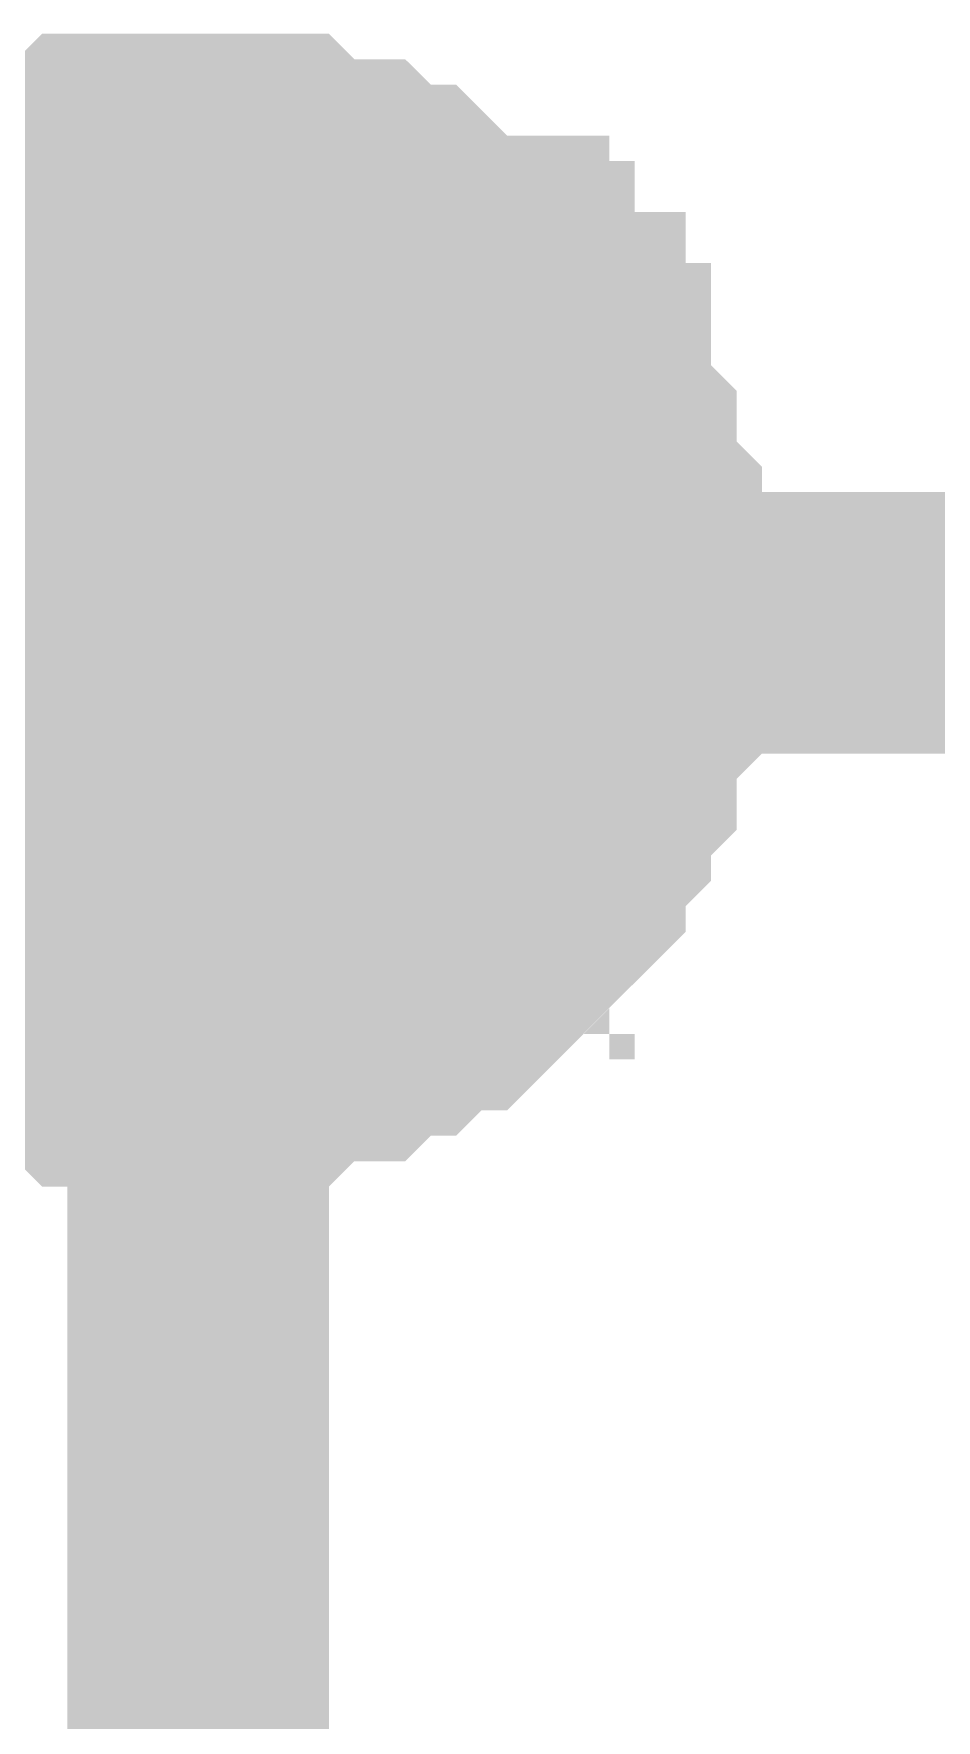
# Model space of a CAD drawing. Header units: inches. Extents: x 0 to 31.5, y 0 to 22.3.
# Drawn here: x 22.792 to 22.8327, y 14.5496 to 14.6256 of the extents above; entities that cross this region are included whole.
import ezdxf

# ---------------------------------------------------------------- set-up
doc = ezdxf.new("R2010")
doc.units = ezdxf.units.IN
doc.header["$MEASUREMENT"] = 0
doc.layers.add('Sheet', color=255, linetype='Continuous')

msp = doc.modelspace()

# ---------------------------------------------------------------- linework, layer by layer
at = {"layer": 'Sheet'}
for points in [[(22.785597, 14.613988, 0.0118, 0.0118, 0), (22.786745, 14.615137, 0.0118, 0.0118, 0), (22.786745, 14.615137, 0.0118, 0.0118, 0), (22.787894, 14.616286, 0.0118, 0.0118, 0), (22.789042, 14.616286, 0.0118, 0.0118, 0), (22.789042, 14.617434, 0.0118, 0.0118, 0), (22.79019, 14.617434, 0.0118, 0.0118, 0), (22.791339, 14.618583, 0.0118, 0.0118, 0), (22.792487, 14.618583, 0.0118, 0.0118, 0), (22.793635, 14.618583, 0.0118, 0.0118, 0), (22.793635, 14.618583, 0.0118, 0.0118, 0), (22.794783, 14.619731, 0.0118, 0.0118, 0), (22.795932, 14.619731, 0.0118, 0.0118, 0), (22.79708, 14.619731, 0.0118, 0.0118, 0), (22.798228, 14.619731, 0.0118, 0.0118, 0), (22.799377, 14.619731, 0.0118, 0.0118, 0)], [(22.785597, 14.613988, 0.0118, 0.0118, 0), (22.786745, 14.615137, 0.0118, 0.0118, 0), (22.786745, 14.615137, 0.0118, 0.0118, 0), (22.787894, 14.616286, 0.0118, 0.0118, 0), (22.789042, 14.616286, 0.0118, 0.0118, 0), (22.789042, 14.617434, 0.0118, 0.0118, 0), (22.79019, 14.617434, 0.0118, 0.0118, 0), (22.791339, 14.618583, 0.0118, 0.0118, 0), (22.792487, 14.618583, 0.0118, 0.0118, 0), (22.793635, 14.618583, 0.0118, 0.0118, 0), (22.793635, 14.618583, 0.0118, 0.0118, 0), (22.794783, 14.619731, 0.0118, 0.0118, 0), (22.795932, 14.619731, 0.0118, 0.0118, 0), (22.79708, 14.619731, 0.0118, 0.0118, 0), (22.798228, 14.619731, 0.0118, 0.0118, 0), (22.799377, 14.619731, 0.0118, 0.0118, 0)], [(22.785597, 14.613988, 0.0118, 0.0118, 0), (22.786745, 14.615137, 0.0118, 0.0118, 0), (22.786745, 14.615137, 0.0118, 0.0118, 0), (22.787894, 14.616286, 0.0118, 0.0118, 0), (22.789042, 14.616286, 0.0118, 0.0118, 0), (22.789042, 14.617434, 0.0118, 0.0118, 0), (22.79019, 14.617434, 0.0118, 0.0118, 0), (22.791339, 14.618583, 0.0118, 0.0118, 0), (22.792487, 14.618583, 0.0118, 0.0118, 0), (22.793635, 14.618583, 0.0118, 0.0118, 0), (22.793635, 14.618583, 0.0118, 0.0118, 0), (22.794783, 14.619731, 0.0118, 0.0118, 0), (22.795932, 14.619731, 0.0118, 0.0118, 0), (22.79708, 14.619731, 0.0118, 0.0118, 0), (22.798228, 14.619731, 0.0118, 0.0118, 0), (22.799377, 14.619731, 0.0118, 0.0118, 0)], [(22.785597, 14.613988, 0.0118, 0.0118, 0), (22.786745, 14.615137, 0.0118, 0.0118, 0), (22.786745, 14.615137, 0.0118, 0.0118, 0), (22.787894, 14.616286, 0.0118, 0.0118, 0), (22.789042, 14.616286, 0.0118, 0.0118, 0), (22.789042, 14.617434, 0.0118, 0.0118, 0), (22.79019, 14.617434, 0.0118, 0.0118, 0), (22.791339, 14.618583, 0.0118, 0.0118, 0), (22.792487, 14.618583, 0.0118, 0.0118, 0), (22.793635, 14.618583, 0.0118, 0.0118, 0), (22.793635, 14.618583, 0.0118, 0.0118, 0), (22.794783, 14.619731, 0.0118, 0.0118, 0), (22.795932, 14.619731, 0.0118, 0.0118, 0), (22.79708, 14.619731, 0.0118, 0.0118, 0), (22.798228, 14.619731, 0.0118, 0.0118, 0), (22.799377, 14.619731, 0.0118, 0.0118, 0)], [(22.799377, 14.619731, 0.0118, 0.0118, 0), (22.799377, 14.619731, 0.0118, 0.0118, 0)], [(22.799377, 14.619731, 0.0118, 0.0118, 0), (22.800525, 14.619731, 0.0118, 0.0118, 0), (22.801673, 14.619731, 0.0118, 0.0118, 0), (22.801673, 14.619731, 0.0118, 0.0118, 0), (22.802822, 14.619731, 0.0118, 0.0118, 0), (22.80397, 14.618583, 0.0118, 0.0118, 0), (22.805118, 14.618583, 0.0118, 0.0118, 0), (22.806266, 14.618583, 0.0118, 0.0118, 0), (22.806266, 14.618583, 0.0118, 0.0118, 0), (22.807415, 14.617434, 0.0118, 0.0118, 0), (22.808563, 14.617434, 0.0118, 0.0118, 0), (22.809711, 14.616286, 0.0118, 0.0118, 0), (22.809711, 14.616286, 0.0118, 0.0118, 0), (22.81086, 14.615137, 0.0118, 0.0118, 0), (22.812008, 14.615137, 0.0118, 0.0118, 0), (22.812008, 14.613988, 0.0118, 0.0118, 0), (22.813156, 14.613988, 0.0118, 0.0118, 0), (22.813156, 14.61284, 0.0118, 0.0118, 0), (22.814304, 14.611691, 0.0118, 0.0118, 0), (22.815453, 14.611691, 0.0118, 0.0118, 0), (22.815453, 14.610543, 0.0118, 0.0118, 0), (22.815453, 14.609394, 0.0118, 0.0118, 0), (22.816601, 14.609394, 0.0118, 0.0118, 0), (22.816601, 14.608246, 0.0118, 0.0118, 0), (22.817749, 14.607097, 0.0118, 0.0118, 0), (22.817749, 14.605949, 0.0118, 0.0118, 0), (22.817749, 14.6048, 0.0118, 0.0118, 0), (22.817749, 14.6048, 0.0118, 0.0118, 0), (22.818898, 14.603652, 0.0118, 0.0118, 0), (22.818898, 14.602503, 0.0118, 0.0118, 0), (22.818898, 14.601355, 0.0118, 0.0118, 0), (22.818898, 14.600206, 0.0118, 0.0118, 0), (22.818898, 14.599057, 0.0118, 0.0118, 0)], [(22.799377, 14.619731, 0.0118, 0.0118, 0), (22.799377, 14.619731, 0.0118, 0.0118, 0)], [(22.799377, 14.619731, 0.0118, 0.0118, 0), (22.800525, 14.619731, 0.0118, 0.0118, 0), (22.801673, 14.619731, 0.0118, 0.0118, 0), (22.801673, 14.619731, 0.0118, 0.0118, 0), (22.802822, 14.619731, 0.0118, 0.0118, 0), (22.80397, 14.618583, 0.0118, 0.0118, 0), (22.805118, 14.618583, 0.0118, 0.0118, 0), (22.806266, 14.618583, 0.0118, 0.0118, 0), (22.806266, 14.618583, 0.0118, 0.0118, 0), (22.807415, 14.617434, 0.0118, 0.0118, 0), (22.808563, 14.617434, 0.0118, 0.0118, 0), (22.809711, 14.616286, 0.0118, 0.0118, 0), (22.809711, 14.616286, 0.0118, 0.0118, 0), (22.81086, 14.615137, 0.0118, 0.0118, 0), (22.812008, 14.615137, 0.0118, 0.0118, 0), (22.812008, 14.613988, 0.0118, 0.0118, 0), (22.813156, 14.613988, 0.0118, 0.0118, 0), (22.813156, 14.61284, 0.0118, 0.0118, 0), (22.814304, 14.611691, 0.0118, 0.0118, 0), (22.815453, 14.611691, 0.0118, 0.0118, 0), (22.815453, 14.610543, 0.0118, 0.0118, 0), (22.815453, 14.609394, 0.0118, 0.0118, 0), (22.816601, 14.609394, 0.0118, 0.0118, 0), (22.816601, 14.608246, 0.0118, 0.0118, 0), (22.817749, 14.607097, 0.0118, 0.0118, 0), (22.817749, 14.605949, 0.0118, 0.0118, 0), (22.817749, 14.6048, 0.0118, 0.0118, 0), (22.817749, 14.6048, 0.0118, 0.0118, 0), (22.818898, 14.603652, 0.0118, 0.0118, 0), (22.818898, 14.602503, 0.0118, 0.0118, 0), (22.818898, 14.601355, 0.0118, 0.0118, 0), (22.818898, 14.600206, 0.0118, 0.0118, 0), (22.818898, 14.599057, 0.0118, 0.0118, 0)], [(22.799377, 14.619731, 0.0118, 0.0118, 0), (22.799377, 14.619731, 0.0118, 0.0118, 0)], [(22.799377, 14.619731, 0.0118, 0.0118, 0), (22.800525, 14.619731, 0.0118, 0.0118, 0), (22.801673, 14.619731, 0.0118, 0.0118, 0), (22.801673, 14.619731, 0.0118, 0.0118, 0), (22.802822, 14.619731, 0.0118, 0.0118, 0), (22.80397, 14.618583, 0.0118, 0.0118, 0), (22.805118, 14.618583, 0.0118, 0.0118, 0), (22.806266, 14.618583, 0.0118, 0.0118, 0), (22.806266, 14.618583, 0.0118, 0.0118, 0), (22.807415, 14.617434, 0.0118, 0.0118, 0), (22.808563, 14.617434, 0.0118, 0.0118, 0), (22.809711, 14.616286, 0.0118, 0.0118, 0), (22.809711, 14.616286, 0.0118, 0.0118, 0), (22.81086, 14.615137, 0.0118, 0.0118, 0), (22.812008, 14.615137, 0.0118, 0.0118, 0), (22.812008, 14.613988, 0.0118, 0.0118, 0), (22.813156, 14.613988, 0.0118, 0.0118, 0), (22.813156, 14.61284, 0.0118, 0.0118, 0), (22.814304, 14.611691, 0.0118, 0.0118, 0), (22.815453, 14.611691, 0.0118, 0.0118, 0), (22.815453, 14.610543, 0.0118, 0.0118, 0), (22.815453, 14.609394, 0.0118, 0.0118, 0), (22.816601, 14.609394, 0.0118, 0.0118, 0), (22.816601, 14.608246, 0.0118, 0.0118, 0), (22.817749, 14.607097, 0.0118, 0.0118, 0), (22.817749, 14.605949, 0.0118, 0.0118, 0), (22.817749, 14.6048, 0.0118, 0.0118, 0), (22.817749, 14.6048, 0.0118, 0.0118, 0), (22.818898, 14.603652, 0.0118, 0.0118, 0), (22.818898, 14.602503, 0.0118, 0.0118, 0), (22.818898, 14.601355, 0.0118, 0.0118, 0), (22.818898, 14.600206, 0.0118, 0.0118, 0), (22.818898, 14.599057, 0.0118, 0.0118, 0)], [(22.799377, 14.619731, 0.0118, 0.0118, 0), (22.799377, 14.619731, 0.0118, 0.0118, 0)], [(22.799377, 14.619731, 0.0118, 0.0118, 0), (22.800525, 14.619731, 0.0118, 0.0118, 0), (22.801673, 14.619731, 0.0118, 0.0118, 0), (22.801673, 14.619731, 0.0118, 0.0118, 0), (22.802822, 14.619731, 0.0118, 0.0118, 0), (22.80397, 14.618583, 0.0118, 0.0118, 0), (22.805118, 14.618583, 0.0118, 0.0118, 0), (22.806266, 14.618583, 0.0118, 0.0118, 0), (22.806266, 14.618583, 0.0118, 0.0118, 0), (22.807415, 14.617434, 0.0118, 0.0118, 0), (22.808563, 14.617434, 0.0118, 0.0118, 0), (22.809711, 14.616286, 0.0118, 0.0118, 0), (22.809711, 14.616286, 0.0118, 0.0118, 0), (22.81086, 14.615137, 0.0118, 0.0118, 0), (22.812008, 14.615137, 0.0118, 0.0118, 0), (22.812008, 14.613988, 0.0118, 0.0118, 0), (22.813156, 14.613988, 0.0118, 0.0118, 0), (22.813156, 14.61284, 0.0118, 0.0118, 0), (22.814304, 14.611691, 0.0118, 0.0118, 0), (22.815453, 14.611691, 0.0118, 0.0118, 0), (22.815453, 14.610543, 0.0118, 0.0118, 0), (22.815453, 14.609394, 0.0118, 0.0118, 0), (22.816601, 14.609394, 0.0118, 0.0118, 0), (22.816601, 14.608246, 0.0118, 0.0118, 0), (22.817749, 14.607097, 0.0118, 0.0118, 0), (22.817749, 14.605949, 0.0118, 0.0118, 0), (22.817749, 14.6048, 0.0118, 0.0118, 0), (22.817749, 14.6048, 0.0118, 0.0118, 0), (22.818898, 14.603652, 0.0118, 0.0118, 0), (22.818898, 14.602503, 0.0118, 0.0118, 0), (22.818898, 14.601355, 0.0118, 0.0118, 0), (22.818898, 14.600206, 0.0118, 0.0118, 0), (22.818898, 14.599057, 0.0118, 0.0118, 0)], [(22.789042, 14.617434, 0.0039, 0.0039, 0), (22.79019, 14.617434, 0.0039, 0.0039, 0), (22.791339, 14.618583, 0.0039, 0.0039, 0), (22.792487, 14.618583, 0.0039, 0.0039, 0), (22.793635, 14.618583, 0.0039, 0.0039, 0), (22.793635, 14.618583, 0.0039, 0.0039, 0), (22.794783, 14.619731, 0.0039, 0.0039, 0), (22.795932, 14.619731, 0.0039, 0.0039, 0), (22.79708, 14.619731, 0.0039, 0.0039, 0), (22.798228, 14.619731, 0.0039, 0.0039, 0), (22.799377, 14.619731, 0.0039, 0.0039, 0)], [(22.789042, 14.617434, 0.0039, 0.0039, 0), (22.79019, 14.617434, 0.0039, 0.0039, 0), (22.791339, 14.618583, 0.0039, 0.0039, 0), (22.792487, 14.618583, 0.0039, 0.0039, 0), (22.793635, 14.618583, 0.0039, 0.0039, 0), (22.793635, 14.618583, 0.0039, 0.0039, 0), (22.794783, 14.619731, 0.0039, 0.0039, 0), (22.795932, 14.619731, 0.0039, 0.0039, 0), (22.79708, 14.619731, 0.0039, 0.0039, 0), (22.798228, 14.619731, 0.0039, 0.0039, 0), (22.799377, 14.619731, 0.0039, 0.0039, 0)], [(22.789042, 14.617434, 0.0039, 0.0039, 0), (22.79019, 14.617434, 0.0039, 0.0039, 0), (22.791339, 14.618583, 0.0039, 0.0039, 0), (22.792487, 14.618583, 0.0039, 0.0039, 0), (22.793635, 14.618583, 0.0039, 0.0039, 0), (22.793635, 14.618583, 0.0039, 0.0039, 0), (22.794783, 14.619731, 0.0039, 0.0039, 0), (22.795932, 14.619731, 0.0039, 0.0039, 0), (22.79708, 14.619731, 0.0039, 0.0039, 0), (22.798228, 14.619731, 0.0039, 0.0039, 0), (22.799377, 14.619731, 0.0039, 0.0039, 0)], [(22.789042, 14.617434, 0.0039, 0.0039, 0), (22.79019, 14.617434, 0.0039, 0.0039, 0), (22.791339, 14.618583, 0.0039, 0.0039, 0), (22.792487, 14.618583, 0.0039, 0.0039, 0), (22.793635, 14.618583, 0.0039, 0.0039, 0), (22.793635, 14.618583, 0.0039, 0.0039, 0), (22.794783, 14.619731, 0.0039, 0.0039, 0), (22.795932, 14.619731, 0.0039, 0.0039, 0), (22.79708, 14.619731, 0.0039, 0.0039, 0), (22.798228, 14.619731, 0.0039, 0.0039, 0), (22.799377, 14.619731, 0.0039, 0.0039, 0)], [(22.799377, 14.619731, 0.0039, 0.0039, 0), (22.799377, 14.619731, 0.0039, 0.0039, 0)], [(22.799377, 14.619731, 0.0039, 0.0039, 0), (22.800525, 14.619731, 0.0039, 0.0039, 0), (22.801673, 14.619731, 0.0039, 0.0039, 0), (22.801673, 14.619731, 0.0039, 0.0039, 0), (22.802822, 14.619731, 0.0039, 0.0039, 0), (22.80397, 14.618583, 0.0039, 0.0039, 0), (22.805118, 14.618583, 0.0039, 0.0039, 0), (22.806266, 14.618583, 0.0039, 0.0039, 0), (22.806266, 14.618583, 0.0039, 0.0039, 0), (22.807415, 14.617434, 0.0039, 0.0039, 0), (22.808563, 14.617434, 0.0039, 0.0039, 0), (22.809711, 14.616286, 0.0039, 0.0039, 0), (22.809711, 14.616286, 0.0039, 0.0039, 0), (22.81086, 14.615137, 0.0039, 0.0039, 0), (22.812008, 14.615137, 0.0039, 0.0039, 0), (22.812008, 14.613988, 0.0039, 0.0039, 0), (22.813156, 14.613988, 0.0039, 0.0039, 0), (22.813156, 14.61284, 0.0039, 0.0039, 0), (22.814304, 14.611691, 0.0039, 0.0039, 0), (22.815453, 14.611691, 0.0039, 0.0039, 0), (22.815453, 14.610543, 0.0039, 0.0039, 0), (22.815453, 14.609394, 0.0039, 0.0039, 0), (22.816601, 14.609394, 0.0039, 0.0039, 0), (22.816601, 14.608246, 0.0039, 0.0039, 0), (22.817749, 14.607097, 0.0039, 0.0039, 0), (22.817749, 14.605949, 0.0039, 0.0039, 0), (22.817749, 14.6048, 0.0039, 0.0039, 0), (22.817749, 14.6048, 0.0039, 0.0039, 0), (22.818898, 14.603652, 0.0039, 0.0039, 0), (22.818898, 14.602503, 0.0039, 0.0039, 0), (22.818898, 14.601355, 0.0039, 0.0039, 0), (22.818898, 14.600206, 0.0039, 0.0039, 0), (22.818898, 14.599057, 0.0039, 0.0039, 0)], [(22.799377, 14.619731, 0.0039, 0.0039, 0), (22.799377, 14.619731, 0.0039, 0.0039, 0)], [(22.799377, 14.619731, 0.0039, 0.0039, 0), (22.800525, 14.619731, 0.0039, 0.0039, 0), (22.801673, 14.619731, 0.0039, 0.0039, 0), (22.801673, 14.619731, 0.0039, 0.0039, 0), (22.802822, 14.619731, 0.0039, 0.0039, 0), (22.80397, 14.618583, 0.0039, 0.0039, 0), (22.805118, 14.618583, 0.0039, 0.0039, 0), (22.806266, 14.618583, 0.0039, 0.0039, 0), (22.806266, 14.618583, 0.0039, 0.0039, 0), (22.807415, 14.617434, 0.0039, 0.0039, 0), (22.808563, 14.617434, 0.0039, 0.0039, 0), (22.809711, 14.616286, 0.0039, 0.0039, 0), (22.809711, 14.616286, 0.0039, 0.0039, 0), (22.81086, 14.615137, 0.0039, 0.0039, 0), (22.812008, 14.615137, 0.0039, 0.0039, 0), (22.812008, 14.613988, 0.0039, 0.0039, 0), (22.813156, 14.613988, 0.0039, 0.0039, 0), (22.813156, 14.61284, 0.0039, 0.0039, 0), (22.814304, 14.611691, 0.0039, 0.0039, 0), (22.815453, 14.611691, 0.0039, 0.0039, 0), (22.815453, 14.610543, 0.0039, 0.0039, 0), (22.815453, 14.609394, 0.0039, 0.0039, 0), (22.816601, 14.609394, 0.0039, 0.0039, 0), (22.816601, 14.608246, 0.0039, 0.0039, 0), (22.817749, 14.607097, 0.0039, 0.0039, 0), (22.817749, 14.605949, 0.0039, 0.0039, 0), (22.817749, 14.6048, 0.0039, 0.0039, 0), (22.817749, 14.6048, 0.0039, 0.0039, 0), (22.818898, 14.603652, 0.0039, 0.0039, 0), (22.818898, 14.602503, 0.0039, 0.0039, 0), (22.818898, 14.601355, 0.0039, 0.0039, 0), (22.818898, 14.600206, 0.0039, 0.0039, 0), (22.818898, 14.599057, 0.0039, 0.0039, 0)], [(22.799377, 14.619731, 0.0039, 0.0039, 0), (22.799377, 14.619731, 0.0039, 0.0039, 0)], [(22.799377, 14.619731, 0.0039, 0.0039, 0), (22.800525, 14.619731, 0.0039, 0.0039, 0), (22.801673, 14.619731, 0.0039, 0.0039, 0), (22.801673, 14.619731, 0.0039, 0.0039, 0), (22.802822, 14.619731, 0.0039, 0.0039, 0), (22.80397, 14.618583, 0.0039, 0.0039, 0), (22.805118, 14.618583, 0.0039, 0.0039, 0), (22.806266, 14.618583, 0.0039, 0.0039, 0), (22.806266, 14.618583, 0.0039, 0.0039, 0), (22.807415, 14.617434, 0.0039, 0.0039, 0), (22.808563, 14.617434, 0.0039, 0.0039, 0), (22.809711, 14.616286, 0.0039, 0.0039, 0), (22.809711, 14.616286, 0.0039, 0.0039, 0), (22.81086, 14.615137, 0.0039, 0.0039, 0), (22.812008, 14.615137, 0.0039, 0.0039, 0), (22.812008, 14.613988, 0.0039, 0.0039, 0), (22.813156, 14.613988, 0.0039, 0.0039, 0), (22.813156, 14.61284, 0.0039, 0.0039, 0), (22.814304, 14.611691, 0.0039, 0.0039, 0), (22.815453, 14.611691, 0.0039, 0.0039, 0), (22.815453, 14.610543, 0.0039, 0.0039, 0), (22.815453, 14.609394, 0.0039, 0.0039, 0), (22.816601, 14.609394, 0.0039, 0.0039, 0), (22.816601, 14.608246, 0.0039, 0.0039, 0), (22.817749, 14.607097, 0.0039, 0.0039, 0), (22.817749, 14.605949, 0.0039, 0.0039, 0), (22.817749, 14.6048, 0.0039, 0.0039, 0), (22.817749, 14.6048, 0.0039, 0.0039, 0), (22.818898, 14.603652, 0.0039, 0.0039, 0), (22.818898, 14.602503, 0.0039, 0.0039, 0), (22.818898, 14.601355, 0.0039, 0.0039, 0), (22.818898, 14.600206, 0.0039, 0.0039, 0), (22.818898, 14.599057, 0.0039, 0.0039, 0)], [(22.799377, 14.619731, 0.0039, 0.0039, 0), (22.799377, 14.619731, 0.0039, 0.0039, 0)], [(22.799377, 14.619731, 0.0039, 0.0039, 0), (22.800525, 14.619731, 0.0039, 0.0039, 0), (22.801673, 14.619731, 0.0039, 0.0039, 0), (22.801673, 14.619731, 0.0039, 0.0039, 0), (22.802822, 14.619731, 0.0039, 0.0039, 0), (22.80397, 14.618583, 0.0039, 0.0039, 0), (22.805118, 14.618583, 0.0039, 0.0039, 0), (22.806266, 14.618583, 0.0039, 0.0039, 0), (22.806266, 14.618583, 0.0039, 0.0039, 0), (22.807415, 14.617434, 0.0039, 0.0039, 0), (22.808563, 14.617434, 0.0039, 0.0039, 0), (22.809711, 14.616286, 0.0039, 0.0039, 0), (22.809711, 14.616286, 0.0039, 0.0039, 0), (22.81086, 14.615137, 0.0039, 0.0039, 0), (22.812008, 14.615137, 0.0039, 0.0039, 0), (22.812008, 14.613988, 0.0039, 0.0039, 0), (22.813156, 14.613988, 0.0039, 0.0039, 0), (22.813156, 14.61284, 0.0039, 0.0039, 0), (22.814304, 14.611691, 0.0039, 0.0039, 0), (22.815453, 14.611691, 0.0039, 0.0039, 0), (22.815453, 14.610543, 0.0039, 0.0039, 0), (22.815453, 14.609394, 0.0039, 0.0039, 0), (22.816601, 14.609394, 0.0039, 0.0039, 0), (22.816601, 14.608246, 0.0039, 0.0039, 0), (22.817749, 14.607097, 0.0039, 0.0039, 0), (22.817749, 14.605949, 0.0039, 0.0039, 0), (22.817749, 14.6048, 0.0039, 0.0039, 0), (22.817749, 14.6048, 0.0039, 0.0039, 0), (22.818898, 14.603652, 0.0039, 0.0039, 0), (22.818898, 14.602503, 0.0039, 0.0039, 0), (22.818898, 14.601355, 0.0039, 0.0039, 0), (22.818898, 14.600206, 0.0039, 0.0039, 0), (22.818898, 14.599057, 0.0039, 0.0039, 0)], [(24.698655, 14.599057, 0.0118, 0.0118, 0), (24.299049, 14.599057, 0.0118, 0.0118, 0), (24.199147, 14.599057, 0.0118, 0.0118, 0), (24.099245, 14.599057, 0.0118, 0.0118, 0), (23.999344, 14.599057, 0.0118, 0.0118, 0), (23.898294, 14.599057, 0.0118, 0.0118, 0), (23.798392, 14.599057, 0.0118, 0.0118, 0), (23.698491, 14.599057, 0.0118, 0.0118, 0), (23.598589, 14.599057, 0.0118, 0.0118, 0), (23.498688, 14.599057, 0.0118, 0.0118, 0), (23.398786, 14.599057, 0.0118, 0.0118, 0), (23.298885, 14.599057, 0.0118, 0.0118, 0), (23.198983, 14.599057, 0.0118, 0.0118, 0), (23.099081, 14.599057, 0.0118, 0.0118, 0), (22.99918, 14.599057, 0.0118, 0.0118, 0), (22.899278, 14.599057, 0.0118, 0.0118, 0), (22.799377, 14.599057, 0.0118, 0.0118, 0), (22.699475, 14.599057, 0.0118, 0.0118, 0), (22.599573, 14.599057, 0.0118, 0.0118, 0), (22.499672, 14.599057, 0.0118, 0.0118, 0)], [(22.818898, 14.599057, 0.0118, 0.0118, 0), (22.818898, 14.597909, 0.0118, 0.0118, 0), (22.818898, 14.59676, 0.0118, 0.0118, 0), (22.818898, 14.59676, 0.0118, 0.0118, 0), (22.818898, 14.595612, 0.0118, 0.0118, 0), (22.817749, 14.594463, 0.0118, 0.0118, 0), (22.817749, 14.593315, 0.0118, 0.0118, 0), (22.817749, 14.592166, 0.0118, 0.0118, 0), (22.817749, 14.592166, 0.0118, 0.0118, 0), (22.816601, 14.591018, 0.0118, 0.0118, 0), (22.816601, 14.589869, 0.0118, 0.0118, 0), (22.815453, 14.588721, 0.0118, 0.0118, 0), (22.815453, 14.588721, 0.0118, 0.0118, 0), (22.815453, 14.587572, 0.0118, 0.0118, 0), (22.814304, 14.586424, 0.0118, 0.0118, 0), (22.813156, 14.586424, 0.0118, 0.0118, 0), (22.813156, 14.585275, 0.0118, 0.0118, 0), (22.812008, 14.585275, 0.0118, 0.0118, 0), (22.812008, 14.584126, 0.0118, 0.0118, 0), (22.81086, 14.582978, 0.0118, 0.0118, 0), (22.809711, 14.582978, 0.0118, 0.0118, 0), (22.809711, 14.582978, 0.0118, 0.0118, 0), (22.808563, 14.581829, 0.0118, 0.0118, 0), (22.807415, 14.581829, 0.0118, 0.0118, 0), (22.806266, 14.580681, 0.0118, 0.0118, 0), (22.806266, 14.580681, 0.0118, 0.0118, 0), (22.805118, 14.580681, 0.0118, 0.0118, 0), (22.80397, 14.580681, 0.0118, 0.0118, 0), (22.802822, 14.579532, 0.0118, 0.0118, 0), (22.801673, 14.579532, 0.0118, 0.0118, 0), (22.801673, 14.579532, 0.0118, 0.0118, 0), (22.800525, 14.579532, 0.0118, 0.0118, 0), (22.799377, 14.579532, 0.0118, 0.0118, 0)], [(22.799377, 14.399212, 0.0118, 0.0118, 0), (22.799377, 14.599057, 0.0118, 0.0118, 0)], [(22.818898, 14.599057, 0.0118, 0.0118, 0), (22.818898, 14.597909, 0.0118, 0.0118, 0), (22.818898, 14.59676, 0.0118, 0.0118, 0), (22.818898, 14.59676, 0.0118, 0.0118, 0), (22.818898, 14.595612, 0.0118, 0.0118, 0), (22.817749, 14.594463, 0.0118, 0.0118, 0), (22.817749, 14.593315, 0.0118, 0.0118, 0), (22.817749, 14.592166, 0.0118, 0.0118, 0), (22.817749, 14.592166, 0.0118, 0.0118, 0), (22.816601, 14.591018, 0.0118, 0.0118, 0), (22.816601, 14.589869, 0.0118, 0.0118, 0), (22.815453, 14.588721, 0.0118, 0.0118, 0), (22.815453, 14.588721, 0.0118, 0.0118, 0), (22.815453, 14.587572, 0.0118, 0.0118, 0), (22.814304, 14.586424, 0.0118, 0.0118, 0), (22.813156, 14.586424, 0.0118, 0.0118, 0), (22.813156, 14.585275, 0.0118, 0.0118, 0), (22.812008, 14.585275, 0.0118, 0.0118, 0), (22.812008, 14.584126, 0.0118, 0.0118, 0), (22.81086, 14.582978, 0.0118, 0.0118, 0), (22.809711, 14.582978, 0.0118, 0.0118, 0), (22.809711, 14.582978, 0.0118, 0.0118, 0), (22.808563, 14.581829, 0.0118, 0.0118, 0), (22.807415, 14.581829, 0.0118, 0.0118, 0), (22.806266, 14.580681, 0.0118, 0.0118, 0), (22.806266, 14.580681, 0.0118, 0.0118, 0), (22.805118, 14.580681, 0.0118, 0.0118, 0), (22.80397, 14.580681, 0.0118, 0.0118, 0), (22.802822, 14.579532, 0.0118, 0.0118, 0), (22.801673, 14.579532, 0.0118, 0.0118, 0), (22.801673, 14.579532, 0.0118, 0.0118, 0), (22.800525, 14.579532, 0.0118, 0.0118, 0), (22.799377, 14.579532, 0.0118, 0.0118, 0)], [(22.818898, 14.599057, 0.0118, 0.0118, 0), (22.818898, 14.597909, 0.0118, 0.0118, 0), (22.818898, 14.59676, 0.0118, 0.0118, 0), (22.818898, 14.59676, 0.0118, 0.0118, 0), (22.818898, 14.595612, 0.0118, 0.0118, 0), (22.817749, 14.594463, 0.0118, 0.0118, 0), (22.817749, 14.593315, 0.0118, 0.0118, 0), (22.817749, 14.592166, 0.0118, 0.0118, 0), (22.817749, 14.592166, 0.0118, 0.0118, 0), (22.816601, 14.591018, 0.0118, 0.0118, 0), (22.816601, 14.589869, 0.0118, 0.0118, 0), (22.815453, 14.588721, 0.0118, 0.0118, 0), (22.815453, 14.588721, 0.0118, 0.0118, 0), (22.815453, 14.587572, 0.0118, 0.0118, 0), (22.814304, 14.586424, 0.0118, 0.0118, 0), (22.813156, 14.586424, 0.0118, 0.0118, 0), (22.813156, 14.585275, 0.0118, 0.0118, 0), (22.812008, 14.585275, 0.0118, 0.0118, 0), (22.812008, 14.584126, 0.0118, 0.0118, 0), (22.81086, 14.582978, 0.0118, 0.0118, 0), (22.809711, 14.582978, 0.0118, 0.0118, 0), (22.809711, 14.582978, 0.0118, 0.0118, 0), (22.808563, 14.581829, 0.0118, 0.0118, 0), (22.807415, 14.581829, 0.0118, 0.0118, 0), (22.806266, 14.580681, 0.0118, 0.0118, 0), (22.806266, 14.580681, 0.0118, 0.0118, 0), (22.805118, 14.580681, 0.0118, 0.0118, 0), (22.80397, 14.580681, 0.0118, 0.0118, 0), (22.802822, 14.579532, 0.0118, 0.0118, 0), (22.801673, 14.579532, 0.0118, 0.0118, 0), (22.801673, 14.579532, 0.0118, 0.0118, 0), (22.800525, 14.579532, 0.0118, 0.0118, 0), (22.799377, 14.579532, 0.0118, 0.0118, 0)], [(22.818898, 14.599057, 0.0118, 0.0118, 0), (22.818898, 14.597909, 0.0118, 0.0118, 0), (22.818898, 14.59676, 0.0118, 0.0118, 0), (22.818898, 14.59676, 0.0118, 0.0118, 0), (22.818898, 14.595612, 0.0118, 0.0118, 0), (22.817749, 14.594463, 0.0118, 0.0118, 0), (22.817749, 14.593315, 0.0118, 0.0118, 0), (22.817749, 14.592166, 0.0118, 0.0118, 0), (22.817749, 14.592166, 0.0118, 0.0118, 0), (22.816601, 14.591018, 0.0118, 0.0118, 0), (22.816601, 14.589869, 0.0118, 0.0118, 0), (22.815453, 14.588721, 0.0118, 0.0118, 0), (22.815453, 14.588721, 0.0118, 0.0118, 0), (22.815453, 14.587572, 0.0118, 0.0118, 0), (22.814304, 14.586424, 0.0118, 0.0118, 0), (22.813156, 14.586424, 0.0118, 0.0118, 0), (22.813156, 14.585275, 0.0118, 0.0118, 0), (22.812008, 14.585275, 0.0118, 0.0118, 0), (22.812008, 14.584126, 0.0118, 0.0118, 0), (22.81086, 14.582978, 0.0118, 0.0118, 0), (22.809711, 14.582978, 0.0118, 0.0118, 0), (22.809711, 14.582978, 0.0118, 0.0118, 0), (22.808563, 14.581829, 0.0118, 0.0118, 0), (22.807415, 14.581829, 0.0118, 0.0118, 0), (22.806266, 14.580681, 0.0118, 0.0118, 0), (22.806266, 14.580681, 0.0118, 0.0118, 0), (22.805118, 14.580681, 0.0118, 0.0118, 0), (22.80397, 14.580681, 0.0118, 0.0118, 0), (22.802822, 14.579532, 0.0118, 0.0118, 0), (22.801673, 14.579532, 0.0118, 0.0118, 0), (22.801673, 14.579532, 0.0118, 0.0118, 0), (22.800525, 14.579532, 0.0118, 0.0118, 0), (22.799377, 14.579532, 0.0118, 0.0118, 0)], [(22.818898, 14.599057, 0.0118, 0.0118, 0), (22.818898, 14.599057, 0.0118, 0.0118, 0), (22.818898, 14.599057, 0.0118, 0.0118, 0), (22.818898, 14.599057, 0.0118, 0.0118, 0), (22.818898, 14.599057, 0.0118, 0.0118, 0), (22.818898, 14.599057, 0.0118, 0.0118, 0), (22.818898, 14.599057, 0.0118, 0.0118, 0), (22.818898, 14.599057, 0.0118, 0.0118, 0), (22.818898, 14.599057, 0.0118, 0.0118, 0), (22.818898, 14.599057, 0.0118, 0.0118, 0), (22.818898, 14.599057, 0.0118, 0.0118, 0), (22.818898, 14.599057, 0.0118, 0.0118, 0), (22.818898, 14.599057, 0.0118, 0.0118, 0), (22.818898, 14.599057, 0.0118, 0.0118, 0), (22.818898, 14.599057, 0.0118, 0.0118, 0), (22.818898, 14.599057, 0.0118, 0.0118, 0), (22.818898, 14.599057, 0.0118, 0.0118, 0), (22.818898, 14.599057, 0.0118, 0.0118, 0), (22.818898, 14.599057, 0.0118, 0.0118, 0), (22.818898, 14.599057, 0.0118, 0.0118, 0), (22.818898, 14.599057, 0.0118, 0.0118, 0), (22.818898, 14.599057, 0.0118, 0.0118, 0), (22.818898, 14.599057, 0.0118, 0.0118, 0), (22.818898, 14.599057, 0.0118, 0.0118, 0), (22.818898, 14.599057, 0.0118, 0.0118, 0), (22.818898, 14.599057, 0.0118, 0.0118, 0), (22.818898, 14.599057, 0.0118, 0.0118, 0), (22.818898, 14.599057, 0.0118, 0.0118, 0), (22.818898, 14.599057, 0.0118, 0.0118, 0), (22.818898, 14.599057, 0.0118, 0.0118, 0), (22.818898, 14.599057, 0.0118, 0.0118, 0), (22.818898, 14.599057, 0.0118, 0.0118, 0), (22.818898, 14.599057, 0.0118, 0.0118, 0)], [(22.818898, 14.599057, 0.0118, 0.0118, 0), (22.818898, 14.599057, 0.0118, 0.0118, 0)], [(22.818898, 14.599057, 0.0118, 0.0118, 0), (22.818898, 14.599057, 0.0118, 0.0118, 0), (22.818898, 14.599057, 0.0118, 0.0118, 0), (22.818898, 14.599057, 0.0118, 0.0118, 0), (22.818898, 14.599057, 0.0118, 0.0118, 0), (22.818898, 14.599057, 0.0118, 0.0118, 0), (22.818898, 14.599057, 0.0118, 0.0118, 0), (22.818898, 14.599057, 0.0118, 0.0118, 0), (22.818898, 14.599057, 0.0118, 0.0118, 0), (22.818898, 14.599057, 0.0118, 0.0118, 0), (22.818898, 14.599057, 0.0118, 0.0118, 0), (22.818898, 14.599057, 0.0118, 0.0118, 0), (22.818898, 14.599057, 0.0118, 0.0118, 0), (22.818898, 14.599057, 0.0118, 0.0118, 0), (22.818898, 14.599057, 0.0118, 0.0118, 0), (22.818898, 14.599057, 0.0118, 0.0118, 0), (22.818898, 14.599057, 0.0118, 0.0118, 0), (22.818898, 14.599057, 0.0118, 0.0118, 0), (22.818898, 14.599057, 0.0118, 0.0118, 0), (22.818898, 14.599057, 0.0118, 0.0118, 0), (22.818898, 14.599057, 0.0118, 0.0118, 0), (22.818898, 14.599057, 0.0118, 0.0118, 0), (22.818898, 14.599057, 0.0118, 0.0118, 0), (22.818898, 14.599057, 0.0118, 0.0118, 0), (22.818898, 14.599057, 0.0118, 0.0118, 0), (22.818898, 14.599057, 0.0118, 0.0118, 0), (22.818898, 14.599057, 0.0118, 0.0118, 0), (22.818898, 14.599057, 0.0118, 0.0118, 0), (22.818898, 14.599057, 0.0118, 0.0118, 0), (22.818898, 14.599057, 0.0118, 0.0118, 0), (22.818898, 14.599057, 0.0118, 0.0118, 0), (22.818898, 14.599057, 0.0118, 0.0118, 0), (22.818898, 14.599057, 0.0118, 0.0118, 0)], [(22.818898, 14.599057, 0.0118, 0.0118, 0), (22.818898, 14.599057, 0.0118, 0.0118, 0)], [(22.818898, 14.599057, 0.0118, 0.0118, 0), (22.818898, 14.599057, 0.0118, 0.0118, 0), (22.818898, 14.599057, 0.0118, 0.0118, 0), (22.818898, 14.599057, 0.0118, 0.0118, 0), (22.818898, 14.599057, 0.0118, 0.0118, 0), (22.818898, 14.599057, 0.0118, 0.0118, 0), (22.818898, 14.599057, 0.0118, 0.0118, 0), (22.818898, 14.599057, 0.0118, 0.0118, 0), (22.818898, 14.599057, 0.0118, 0.0118, 0), (22.818898, 14.599057, 0.0118, 0.0118, 0), (22.818898, 14.599057, 0.0118, 0.0118, 0), (22.818898, 14.599057, 0.0118, 0.0118, 0), (22.818898, 14.599057, 0.0118, 0.0118, 0), (22.818898, 14.599057, 0.0118, 0.0118, 0), (22.818898, 14.599057, 0.0118, 0.0118, 0), (22.818898, 14.599057, 0.0118, 0.0118, 0), (22.818898, 14.599057, 0.0118, 0.0118, 0), (22.818898, 14.599057, 0.0118, 0.0118, 0), (22.818898, 14.599057, 0.0118, 0.0118, 0), (22.818898, 14.599057, 0.0118, 0.0118, 0), (22.818898, 14.599057, 0.0118, 0.0118, 0), (22.818898, 14.599057, 0.0118, 0.0118, 0), (22.818898, 14.599057, 0.0118, 0.0118, 0), (22.818898, 14.599057, 0.0118, 0.0118, 0), (22.818898, 14.599057, 0.0118, 0.0118, 0), (22.818898, 14.599057, 0.0118, 0.0118, 0), (22.818898, 14.599057, 0.0118, 0.0118, 0), (22.818898, 14.599057, 0.0118, 0.0118, 0), (22.818898, 14.599057, 0.0118, 0.0118, 0), (22.818898, 14.599057, 0.0118, 0.0118, 0), (22.818898, 14.599057, 0.0118, 0.0118, 0), (22.818898, 14.599057, 0.0118, 0.0118, 0), (22.818898, 14.599057, 0.0118, 0.0118, 0)], [(22.818898, 14.599057, 0.0118, 0.0118, 0), (22.818898, 14.599057, 0.0118, 0.0118, 0)], [(22.818898, 14.599057, 0.0118, 0.0118, 0), (22.818898, 14.599057, 0.0118, 0.0118, 0), (22.818898, 14.599057, 0.0118, 0.0118, 0), (22.818898, 14.599057, 0.0118, 0.0118, 0), (22.818898, 14.599057, 0.0118, 0.0118, 0), (22.818898, 14.599057, 0.0118, 0.0118, 0), (22.818898, 14.599057, 0.0118, 0.0118, 0), (22.818898, 14.599057, 0.0118, 0.0118, 0), (22.818898, 14.599057, 0.0118, 0.0118, 0), (22.818898, 14.599057, 0.0118, 0.0118, 0), (22.818898, 14.599057, 0.0118, 0.0118, 0), (22.818898, 14.599057, 0.0118, 0.0118, 0), (22.818898, 14.599057, 0.0118, 0.0118, 0), (22.818898, 14.599057, 0.0118, 0.0118, 0), (22.818898, 14.599057, 0.0118, 0.0118, 0), (22.818898, 14.599057, 0.0118, 0.0118, 0), (22.818898, 14.599057, 0.0118, 0.0118, 0), (22.818898, 14.599057, 0.0118, 0.0118, 0), (22.818898, 14.599057, 0.0118, 0.0118, 0), (22.818898, 14.599057, 0.0118, 0.0118, 0), (22.818898, 14.599057, 0.0118, 0.0118, 0), (22.818898, 14.599057, 0.0118, 0.0118, 0), (22.818898, 14.599057, 0.0118, 0.0118, 0), (22.818898, 14.599057, 0.0118, 0.0118, 0), (22.818898, 14.599057, 0.0118, 0.0118, 0), (22.818898, 14.599057, 0.0118, 0.0118, 0), (22.818898, 14.599057, 0.0118, 0.0118, 0), (22.818898, 14.599057, 0.0118, 0.0118, 0), (22.818898, 14.599057, 0.0118, 0.0118, 0), (22.818898, 14.599057, 0.0118, 0.0118, 0), (22.818898, 14.599057, 0.0118, 0.0118, 0), (22.818898, 14.599057, 0.0118, 0.0118, 0), (22.818898, 14.599057, 0.0118, 0.0118, 0)], [(22.818898, 14.599057, 0.0118, 0.0118, 0), (22.818898, 14.599057, 0.0118, 0.0118, 0)], [(22.818898, 14.599057, 0.0039, 0.0039, 0), (22.818898, 14.597909, 0.0039, 0.0039, 0), (22.818898, 14.59676, 0.0039, 0.0039, 0), (22.818898, 14.59676, 0.0039, 0.0039, 0), (22.818898, 14.595612, 0.0039, 0.0039, 0), (22.817749, 14.594463, 0.0039, 0.0039, 0), (22.817749, 14.593315, 0.0039, 0.0039, 0), (22.817749, 14.592166, 0.0039, 0.0039, 0), (22.817749, 14.592166, 0.0039, 0.0039, 0), (22.816601, 14.591018, 0.0039, 0.0039, 0), (22.816601, 14.589869, 0.0039, 0.0039, 0), (22.815453, 14.588721, 0.0039, 0.0039, 0), (22.815453, 14.588721, 0.0039, 0.0039, 0), (22.815453, 14.587572, 0.0039, 0.0039, 0), (22.814304, 14.586424, 0.0039, 0.0039, 0), (22.813156, 14.586424, 0.0039, 0.0039, 0), (22.813156, 14.585275, 0.0039, 0.0039, 0), (22.812008, 14.585275, 0.0039, 0.0039, 0), (22.812008, 14.584126, 0.0039, 0.0039, 0), (22.81086, 14.582978, 0.0039, 0.0039, 0), (22.809711, 14.582978, 0.0039, 0.0039, 0), (22.809711, 14.582978, 0.0039, 0.0039, 0), (22.808563, 14.581829, 0.0039, 0.0039, 0), (22.807415, 14.581829, 0.0039, 0.0039, 0), (22.806266, 14.580681, 0.0039, 0.0039, 0), (22.806266, 14.580681, 0.0039, 0.0039, 0), (22.805118, 14.580681, 0.0039, 0.0039, 0), (22.80397, 14.580681, 0.0039, 0.0039, 0), (22.802822, 14.579532, 0.0039, 0.0039, 0), (22.801673, 14.579532, 0.0039, 0.0039, 0), (22.801673, 14.579532, 0.0039, 0.0039, 0), (22.800525, 14.579532, 0.0039, 0.0039, 0), (22.799377, 14.579532, 0.0039, 0.0039, 0)], [(22.818898, 14.599057, 0.0039, 0.0039, 0), (22.818898, 14.597909, 0.0039, 0.0039, 0), (22.818898, 14.59676, 0.0039, 0.0039, 0), (22.818898, 14.59676, 0.0039, 0.0039, 0), (22.818898, 14.595612, 0.0039, 0.0039, 0), (22.817749, 14.594463, 0.0039, 0.0039, 0), (22.817749, 14.593315, 0.0039, 0.0039, 0), (22.817749, 14.592166, 0.0039, 0.0039, 0), (22.817749, 14.592166, 0.0039, 0.0039, 0), (22.816601, 14.591018, 0.0039, 0.0039, 0), (22.816601, 14.589869, 0.0039, 0.0039, 0), (22.815453, 14.588721, 0.0039, 0.0039, 0), (22.815453, 14.588721, 0.0039, 0.0039, 0), (22.815453, 14.587572, 0.0039, 0.0039, 0), (22.814304, 14.586424, 0.0039, 0.0039, 0), (22.813156, 14.586424, 0.0039, 0.0039, 0), (22.813156, 14.585275, 0.0039, 0.0039, 0), (22.812008, 14.585275, 0.0039, 0.0039, 0), (22.812008, 14.584126, 0.0039, 0.0039, 0), (22.81086, 14.582978, 0.0039, 0.0039, 0), (22.809711, 14.582978, 0.0039, 0.0039, 0), (22.809711, 14.582978, 0.0039, 0.0039, 0), (22.808563, 14.581829, 0.0039, 0.0039, 0), (22.807415, 14.581829, 0.0039, 0.0039, 0), (22.806266, 14.580681, 0.0039, 0.0039, 0), (22.806266, 14.580681, 0.0039, 0.0039, 0), (22.805118, 14.580681, 0.0039, 0.0039, 0), (22.80397, 14.580681, 0.0039, 0.0039, 0), (22.802822, 14.579532, 0.0039, 0.0039, 0), (22.801673, 14.579532, 0.0039, 0.0039, 0), (22.801673, 14.579532, 0.0039, 0.0039, 0), (22.800525, 14.579532, 0.0039, 0.0039, 0), (22.799377, 14.579532, 0.0039, 0.0039, 0)], [(22.818898, 14.599057, 0.0039, 0.0039, 0), (22.818898, 14.597909, 0.0039, 0.0039, 0), (22.818898, 14.59676, 0.0039, 0.0039, 0), (22.818898, 14.59676, 0.0039, 0.0039, 0), (22.818898, 14.595612, 0.0039, 0.0039, 0), (22.817749, 14.594463, 0.0039, 0.0039, 0), (22.817749, 14.593315, 0.0039, 0.0039, 0), (22.817749, 14.592166, 0.0039, 0.0039, 0), (22.817749, 14.592166, 0.0039, 0.0039, 0), (22.816601, 14.591018, 0.0039, 0.0039, 0), (22.816601, 14.589869, 0.0039, 0.0039, 0), (22.815453, 14.588721, 0.0039, 0.0039, 0), (22.815453, 14.588721, 0.0039, 0.0039, 0), (22.815453, 14.587572, 0.0039, 0.0039, 0), (22.814304, 14.586424, 0.0039, 0.0039, 0), (22.813156, 14.586424, 0.0039, 0.0039, 0), (22.813156, 14.585275, 0.0039, 0.0039, 0), (22.812008, 14.585275, 0.0039, 0.0039, 0), (22.812008, 14.584126, 0.0039, 0.0039, 0), (22.81086, 14.582978, 0.0039, 0.0039, 0), (22.809711, 14.582978, 0.0039, 0.0039, 0), (22.809711, 14.582978, 0.0039, 0.0039, 0), (22.808563, 14.581829, 0.0039, 0.0039, 0), (22.807415, 14.581829, 0.0039, 0.0039, 0), (22.806266, 14.580681, 0.0039, 0.0039, 0), (22.806266, 14.580681, 0.0039, 0.0039, 0), (22.805118, 14.580681, 0.0039, 0.0039, 0), (22.80397, 14.580681, 0.0039, 0.0039, 0), (22.802822, 14.579532, 0.0039, 0.0039, 0), (22.801673, 14.579532, 0.0039, 0.0039, 0), (22.801673, 14.579532, 0.0039, 0.0039, 0), (22.800525, 14.579532, 0.0039, 0.0039, 0), (22.799377, 14.579532, 0.0039, 0.0039, 0)], [(22.818898, 14.599057, 0.0039, 0.0039, 0), (22.818898, 14.597909, 0.0039, 0.0039, 0), (22.818898, 14.59676, 0.0039, 0.0039, 0), (22.818898, 14.59676, 0.0039, 0.0039, 0), (22.818898, 14.595612, 0.0039, 0.0039, 0), (22.817749, 14.594463, 0.0039, 0.0039, 0), (22.817749, 14.593315, 0.0039, 0.0039, 0), (22.817749, 14.592166, 0.0039, 0.0039, 0), (22.817749, 14.592166, 0.0039, 0.0039, 0), (22.816601, 14.591018, 0.0039, 0.0039, 0), (22.816601, 14.589869, 0.0039, 0.0039, 0), (22.815453, 14.588721, 0.0039, 0.0039, 0), (22.815453, 14.588721, 0.0039, 0.0039, 0), (22.815453, 14.587572, 0.0039, 0.0039, 0), (22.814304, 14.586424, 0.0039, 0.0039, 0), (22.813156, 14.586424, 0.0039, 0.0039, 0), (22.813156, 14.585275, 0.0039, 0.0039, 0), (22.812008, 14.585275, 0.0039, 0.0039, 0), (22.812008, 14.584126, 0.0039, 0.0039, 0), (22.81086, 14.582978, 0.0039, 0.0039, 0), (22.809711, 14.582978, 0.0039, 0.0039, 0), (22.809711, 14.582978, 0.0039, 0.0039, 0), (22.808563, 14.581829, 0.0039, 0.0039, 0), (22.807415, 14.581829, 0.0039, 0.0039, 0), (22.806266, 14.580681, 0.0039, 0.0039, 0), (22.806266, 14.580681, 0.0039, 0.0039, 0), (22.805118, 14.580681, 0.0039, 0.0039, 0), (22.80397, 14.580681, 0.0039, 0.0039, 0), (22.802822, 14.579532, 0.0039, 0.0039, 0), (22.801673, 14.579532, 0.0039, 0.0039, 0), (22.801673, 14.579532, 0.0039, 0.0039, 0), (22.800525, 14.579532, 0.0039, 0.0039, 0), (22.799377, 14.579532, 0.0039, 0.0039, 0)], [(22.818898, 14.599057, 0.0039, 0.0039, 0), (22.818898, 14.599057, 0.0039, 0.0039, 0), (22.818898, 14.599057, 0.0039, 0.0039, 0), (22.818898, 14.599057, 0.0039, 0.0039, 0), (22.818898, 14.599057, 0.0039, 0.0039, 0), (22.818898, 14.599057, 0.0039, 0.0039, 0), (22.818898, 14.599057, 0.0039, 0.0039, 0), (22.818898, 14.599057, 0.0039, 0.0039, 0), (22.818898, 14.599057, 0.0039, 0.0039, 0), (22.818898, 14.599057, 0.0039, 0.0039, 0), (22.818898, 14.599057, 0.0039, 0.0039, 0), (22.818898, 14.599057, 0.0039, 0.0039, 0), (22.818898, 14.599057, 0.0039, 0.0039, 0), (22.818898, 14.599057, 0.0039, 0.0039, 0), (22.818898, 14.599057, 0.0039, 0.0039, 0), (22.818898, 14.599057, 0.0039, 0.0039, 0), (22.818898, 14.599057, 0.0039, 0.0039, 0), (22.818898, 14.599057, 0.0039, 0.0039, 0), (22.818898, 14.599057, 0.0039, 0.0039, 0), (22.818898, 14.599057, 0.0039, 0.0039, 0), (22.818898, 14.599057, 0.0039, 0.0039, 0), (22.818898, 14.599057, 0.0039, 0.0039, 0), (22.818898, 14.599057, 0.0039, 0.0039, 0), (22.818898, 14.599057, 0.0039, 0.0039, 0), (22.818898, 14.599057, 0.0039, 0.0039, 0), (22.818898, 14.599057, 0.0039, 0.0039, 0), (22.818898, 14.599057, 0.0039, 0.0039, 0), (22.818898, 14.599057, 0.0039, 0.0039, 0), (22.818898, 14.599057, 0.0039, 0.0039, 0), (22.818898, 14.599057, 0.0039, 0.0039, 0), (22.818898, 14.599057, 0.0039, 0.0039, 0), (22.818898, 14.599057, 0.0039, 0.0039, 0), (22.818898, 14.599057, 0.0039, 0.0039, 0)], [(22.818898, 14.599057, 0.0039, 0.0039, 0), (22.818898, 14.599057, 0.0039, 0.0039, 0)], [(22.818898, 14.599057, 0.0039, 0.0039, 0), (22.818898, 14.599057, 0.0039, 0.0039, 0), (22.818898, 14.599057, 0.0039, 0.0039, 0), (22.818898, 14.599057, 0.0039, 0.0039, 0), (22.818898, 14.599057, 0.0039, 0.0039, 0), (22.818898, 14.599057, 0.0039, 0.0039, 0), (22.818898, 14.599057, 0.0039, 0.0039, 0), (22.818898, 14.599057, 0.0039, 0.0039, 0), (22.818898, 14.599057, 0.0039, 0.0039, 0), (22.818898, 14.599057, 0.0039, 0.0039, 0), (22.818898, 14.599057, 0.0039, 0.0039, 0), (22.818898, 14.599057, 0.0039, 0.0039, 0), (22.818898, 14.599057, 0.0039, 0.0039, 0), (22.818898, 14.599057, 0.0039, 0.0039, 0), (22.818898, 14.599057, 0.0039, 0.0039, 0), (22.818898, 14.599057, 0.0039, 0.0039, 0), (22.818898, 14.599057, 0.0039, 0.0039, 0), (22.818898, 14.599057, 0.0039, 0.0039, 0), (22.818898, 14.599057, 0.0039, 0.0039, 0), (22.818898, 14.599057, 0.0039, 0.0039, 0), (22.818898, 14.599057, 0.0039, 0.0039, 0), (22.818898, 14.599057, 0.0039, 0.0039, 0), (22.818898, 14.599057, 0.0039, 0.0039, 0), (22.818898, 14.599057, 0.0039, 0.0039, 0), (22.818898, 14.599057, 0.0039, 0.0039, 0), (22.818898, 14.599057, 0.0039, 0.0039, 0), (22.818898, 14.599057, 0.0039, 0.0039, 0), (22.818898, 14.599057, 0.0039, 0.0039, 0), (22.818898, 14.599057, 0.0039, 0.0039, 0), (22.818898, 14.599057, 0.0039, 0.0039, 0), (22.818898, 14.599057, 0.0039, 0.0039, 0), (22.818898, 14.599057, 0.0039, 0.0039, 0), (22.818898, 14.599057, 0.0039, 0.0039, 0)], [(22.818898, 14.599057, 0.0039, 0.0039, 0), (22.818898, 14.599057, 0.0039, 0.0039, 0)], [(22.818898, 14.599057, 0.0039, 0.0039, 0), (22.818898, 14.599057, 0.0039, 0.0039, 0), (22.818898, 14.599057, 0.0039, 0.0039, 0), (22.818898, 14.599057, 0.0039, 0.0039, 0), (22.818898, 14.599057, 0.0039, 0.0039, 0), (22.818898, 14.599057, 0.0039, 0.0039, 0), (22.818898, 14.599057, 0.0039, 0.0039, 0), (22.818898, 14.599057, 0.0039, 0.0039, 0), (22.818898, 14.599057, 0.0039, 0.0039, 0), (22.818898, 14.599057, 0.0039, 0.0039, 0), (22.818898, 14.599057, 0.0039, 0.0039, 0), (22.818898, 14.599057, 0.0039, 0.0039, 0), (22.818898, 14.599057, 0.0039, 0.0039, 0), (22.818898, 14.599057, 0.0039, 0.0039, 0), (22.818898, 14.599057, 0.0039, 0.0039, 0), (22.818898, 14.599057, 0.0039, 0.0039, 0), (22.818898, 14.599057, 0.0039, 0.0039, 0), (22.818898, 14.599057, 0.0039, 0.0039, 0), (22.818898, 14.599057, 0.0039, 0.0039, 0), (22.818898, 14.599057, 0.0039, 0.0039, 0), (22.818898, 14.599057, 0.0039, 0.0039, 0), (22.818898, 14.599057, 0.0039, 0.0039, 0), (22.818898, 14.599057, 0.0039, 0.0039, 0), (22.818898, 14.599057, 0.0039, 0.0039, 0), (22.818898, 14.599057, 0.0039, 0.0039, 0), (22.818898, 14.599057, 0.0039, 0.0039, 0), (22.818898, 14.599057, 0.0039, 0.0039, 0), (22.818898, 14.599057, 0.0039, 0.0039, 0), (22.818898, 14.599057, 0.0039, 0.0039, 0), (22.818898, 14.599057, 0.0039, 0.0039, 0), (22.818898, 14.599057, 0.0039, 0.0039, 0), (22.818898, 14.599057, 0.0039, 0.0039, 0), (22.818898, 14.599057, 0.0039, 0.0039, 0)], [(22.818898, 14.599057, 0.0039, 0.0039, 0), (22.818898, 14.599057, 0.0039, 0.0039, 0)], [(22.818898, 14.599057, 0.0039, 0.0039, 0), (22.818898, 14.599057, 0.0039, 0.0039, 0), (22.818898, 14.599057, 0.0039, 0.0039, 0), (22.818898, 14.599057, 0.0039, 0.0039, 0), (22.818898, 14.599057, 0.0039, 0.0039, 0), (22.818898, 14.599057, 0.0039, 0.0039, 0), (22.818898, 14.599057, 0.0039, 0.0039, 0), (22.818898, 14.599057, 0.0039, 0.0039, 0), (22.818898, 14.599057, 0.0039, 0.0039, 0), (22.818898, 14.599057, 0.0039, 0.0039, 0), (22.818898, 14.599057, 0.0039, 0.0039, 0), (22.818898, 14.599057, 0.0039, 0.0039, 0), (22.818898, 14.599057, 0.0039, 0.0039, 0), (22.818898, 14.599057, 0.0039, 0.0039, 0), (22.818898, 14.599057, 0.0039, 0.0039, 0), (22.818898, 14.599057, 0.0039, 0.0039, 0), (22.818898, 14.599057, 0.0039, 0.0039, 0), (22.818898, 14.599057, 0.0039, 0.0039, 0), (22.818898, 14.599057, 0.0039, 0.0039, 0), (22.818898, 14.599057, 0.0039, 0.0039, 0), (22.818898, 14.599057, 0.0039, 0.0039, 0), (22.818898, 14.599057, 0.0039, 0.0039, 0), (22.818898, 14.599057, 0.0039, 0.0039, 0), (22.818898, 14.599057, 0.0039, 0.0039, 0), (22.818898, 14.599057, 0.0039, 0.0039, 0), (22.818898, 14.599057, 0.0039, 0.0039, 0), (22.818898, 14.599057, 0.0039, 0.0039, 0), (22.818898, 14.599057, 0.0039, 0.0039, 0), (22.818898, 14.599057, 0.0039, 0.0039, 0), (22.818898, 14.599057, 0.0039, 0.0039, 0), (22.818898, 14.599057, 0.0039, 0.0039, 0), (22.818898, 14.599057, 0.0039, 0.0039, 0), (22.818898, 14.599057, 0.0039, 0.0039, 0)], [(22.818898, 14.599057, 0.0039, 0.0039, 0), (22.818898, 14.599057, 0.0039, 0.0039, 0)], [(22.799377, 14.579532, 0.0118, 0.0118, 0), (22.798228, 14.579532, 0.0118, 0.0118, 0), (22.79708, 14.579532, 0.0118, 0.0118, 0), (22.795932, 14.579532, 0.0118, 0.0118, 0), (22.794783, 14.579532, 0.0118, 0.0118, 0), (22.793635, 14.580681, 0.0118, 0.0118, 0), (22.793635, 14.580681, 0.0118, 0.0118, 0), (22.792487, 14.580681, 0.0118, 0.0118, 0), (22.791339, 14.580681, 0.0118, 0.0118, 0), (22.79019, 14.581829, 0.0118, 0.0118, 0), (22.789042, 14.581829, 0.0118, 0.0118, 0), (22.789042, 14.582978, 0.0118, 0.0118, 0), (22.787894, 14.582978, 0.0118, 0.0118, 0), (22.786745, 14.582978, 0.0118, 0.0118, 0), (22.786745, 14.584126, 0.0118, 0.0118, 0), (22.785597, 14.585275, 0.0118, 0.0118, 0)], [(22.799377, 14.579532, 0.0118, 0.0118, 0), (22.798228, 14.579532, 0.0118, 0.0118, 0), (22.79708, 14.579532, 0.0118, 0.0118, 0), (22.795932, 14.579532, 0.0118, 0.0118, 0), (22.794783, 14.579532, 0.0118, 0.0118, 0), (22.793635, 14.580681, 0.0118, 0.0118, 0), (22.793635, 14.580681, 0.0118, 0.0118, 0), (22.792487, 14.580681, 0.0118, 0.0118, 0), (22.791339, 14.580681, 0.0118, 0.0118, 0), (22.79019, 14.581829, 0.0118, 0.0118, 0), (22.789042, 14.581829, 0.0118, 0.0118, 0), (22.789042, 14.582978, 0.0118, 0.0118, 0), (22.787894, 14.582978, 0.0118, 0.0118, 0), (22.786745, 14.582978, 0.0118, 0.0118, 0), (22.786745, 14.584126, 0.0118, 0.0118, 0), (22.785597, 14.585275, 0.0118, 0.0118, 0)], [(22.799377, 14.579532, 0.0118, 0.0118, 0), (22.798228, 14.579532, 0.0118, 0.0118, 0), (22.79708, 14.579532, 0.0118, 0.0118, 0), (22.795932, 14.579532, 0.0118, 0.0118, 0), (22.794783, 14.579532, 0.0118, 0.0118, 0), (22.793635, 14.580681, 0.0118, 0.0118, 0), (22.793635, 14.580681, 0.0118, 0.0118, 0), (22.792487, 14.580681, 0.0118, 0.0118, 0), (22.791339, 14.580681, 0.0118, 0.0118, 0), (22.79019, 14.581829, 0.0118, 0.0118, 0), (22.789042, 14.581829, 0.0118, 0.0118, 0), (22.789042, 14.582978, 0.0118, 0.0118, 0), (22.787894, 14.582978, 0.0118, 0.0118, 0), (22.786745, 14.582978, 0.0118, 0.0118, 0), (22.786745, 14.584126, 0.0118, 0.0118, 0), (22.785597, 14.585275, 0.0118, 0.0118, 0)], [(22.799377, 14.579532, 0.0118, 0.0118, 0), (22.798228, 14.579532, 0.0118, 0.0118, 0), (22.79708, 14.579532, 0.0118, 0.0118, 0), (22.795932, 14.579532, 0.0118, 0.0118, 0), (22.794783, 14.579532, 0.0118, 0.0118, 0), (22.793635, 14.580681, 0.0118, 0.0118, 0), (22.793635, 14.580681, 0.0118, 0.0118, 0), (22.792487, 14.580681, 0.0118, 0.0118, 0), (22.791339, 14.580681, 0.0118, 0.0118, 0), (22.79019, 14.581829, 0.0118, 0.0118, 0), (22.789042, 14.581829, 0.0118, 0.0118, 0), (22.789042, 14.582978, 0.0118, 0.0118, 0), (22.787894, 14.582978, 0.0118, 0.0118, 0), (22.786745, 14.582978, 0.0118, 0.0118, 0), (22.786745, 14.584126, 0.0118, 0.0118, 0), (22.785597, 14.585275, 0.0118, 0.0118, 0)], [(22.799377, 14.579532, 0.0039, 0.0039, 0), (22.798228, 14.579532, 0.0039, 0.0039, 0), (22.79708, 14.579532, 0.0039, 0.0039, 0), (22.795932, 14.579532, 0.0039, 0.0039, 0), (22.794783, 14.579532, 0.0039, 0.0039, 0), (22.793635, 14.580681, 0.0039, 0.0039, 0), (22.793635, 14.580681, 0.0039, 0.0039, 0), (22.792487, 14.580681, 0.0039, 0.0039, 0), (22.791339, 14.580681, 0.0039, 0.0039, 0), (22.79019, 14.581829, 0.0039, 0.0039, 0), (22.789042, 14.581829, 0.0039, 0.0039, 0)], [(22.799377, 14.579532, 0.0039, 0.0039, 0), (22.798228, 14.579532, 0.0039, 0.0039, 0), (22.79708, 14.579532, 0.0039, 0.0039, 0), (22.795932, 14.579532, 0.0039, 0.0039, 0), (22.794783, 14.579532, 0.0039, 0.0039, 0), (22.793635, 14.580681, 0.0039, 0.0039, 0), (22.793635, 14.580681, 0.0039, 0.0039, 0), (22.792487, 14.580681, 0.0039, 0.0039, 0), (22.791339, 14.580681, 0.0039, 0.0039, 0), (22.79019, 14.581829, 0.0039, 0.0039, 0), (22.789042, 14.581829, 0.0039, 0.0039, 0)], [(22.799377, 14.579532, 0.0039, 0.0039, 0), (22.798228, 14.579532, 0.0039, 0.0039, 0), (22.79708, 14.579532, 0.0039, 0.0039, 0), (22.795932, 14.579532, 0.0039, 0.0039, 0), (22.794783, 14.579532, 0.0039, 0.0039, 0), (22.793635, 14.580681, 0.0039, 0.0039, 0), (22.793635, 14.580681, 0.0039, 0.0039, 0), (22.792487, 14.580681, 0.0039, 0.0039, 0), (22.791339, 14.580681, 0.0039, 0.0039, 0), (22.79019, 14.581829, 0.0039, 0.0039, 0), (22.789042, 14.581829, 0.0039, 0.0039, 0)], [(22.799377, 14.579532, 0.0039, 0.0039, 0), (22.798228, 14.579532, 0.0039, 0.0039, 0), (22.79708, 14.579532, 0.0039, 0.0039, 0), (22.795932, 14.579532, 0.0039, 0.0039, 0), (22.794783, 14.579532, 0.0039, 0.0039, 0), (22.793635, 14.580681, 0.0039, 0.0039, 0), (22.793635, 14.580681, 0.0039, 0.0039, 0), (22.792487, 14.580681, 0.0039, 0.0039, 0), (22.791339, 14.580681, 0.0039, 0.0039, 0), (22.79019, 14.581829, 0.0039, 0.0039, 0), (22.789042, 14.581829, 0.0039, 0.0039, 0)]]:
    msp.add_lwpolyline(points, format="xyseb", dxfattribs=at)
msp.add_lwpolyline([(22.79, 14.6, 0.02, 0.02, 1), (22.81, 14.6, 0.02, 0.02, 1)], format="xyseb", close=True, dxfattribs=at)

doc.saveas('drawing.dxf')
